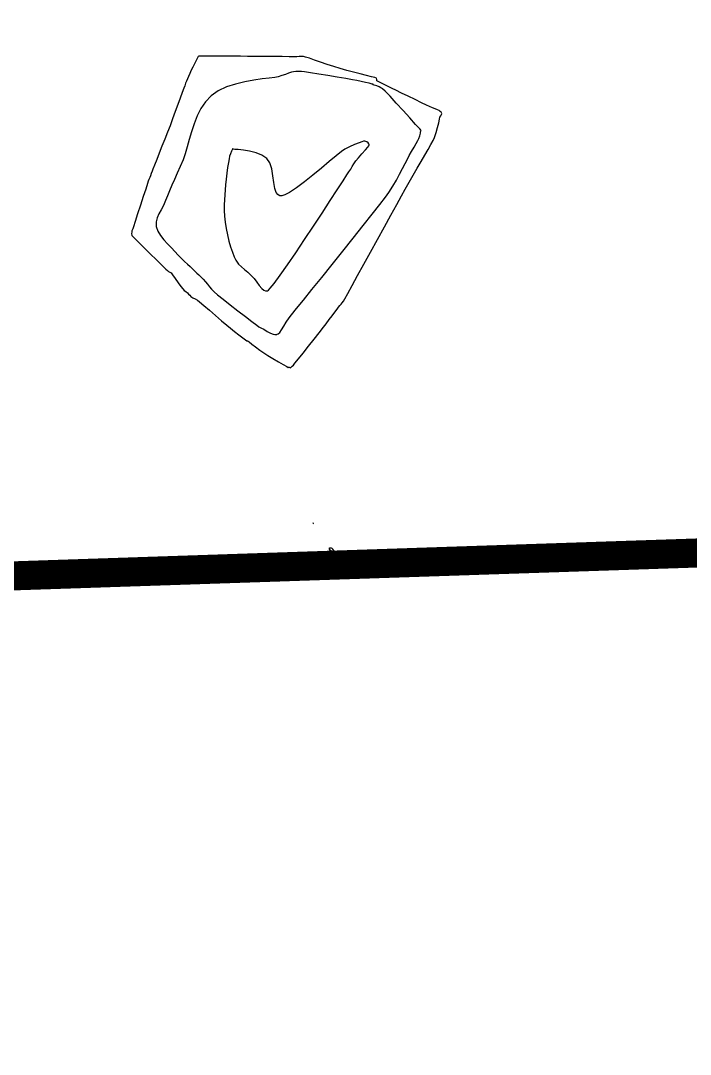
# Model space of a CAD drawing. Header units: metres. Extents: x 729358 to 732680, y 1423022 to 1426117.
# Drawn here: x 731351 to 731439.4, y 1424543.3 to 1424679.8 of the extents above; entities that cross this region are included whole.
import ezdxf

# ---------------------------------------------------------------- set-up
doc = ezdxf.new("R2010")
doc.units = ezdxf.units.M
doc.header["$MEASUREMENT"] = 0
doc.linetypes.add('PHANTOM', pattern=[2.5, 1.25, -0.25, 0.25, -0.25, 0.25, -0.25])
for name, color, linetype in [('36Bound', 6, 'PHANTOM'), ('ACAD_WHA ล่าสุด_พิกัดโครงการ$0$C-TOPO-MAJR', 9, 'Continuous'), ('ACAD_WHA ล่าสุด_พิกัดโครงการ$0$C-TOPO-MINR', 8, 'Continuous')]:
    doc.layers.add(name, color=color, linetype=linetype)

msp = doc.modelspace()

# ---------------------------------------------------------------- linework, layer by layer
at = {"layer": '36Bound', "const_width": 3.84, "flags": 128}
msp.add_lwpolyline([(732033.97, 1425142.5), (732056.28, 1425177.43), (732059.75, 1425182.84), (732054.96, 1425195.58), (732049.46, 1425211.41), (732054.13, 1425233.8), (732038.48, 1425248.17), (731970.82, 1425311.11), (731823.66, 1425415.98), (731753.2, 1425490.22), (731675.22, 1425546.37), (731654.76, 1425545.76), (731503.63, 1425643.29), (731526.9, 1425697.13), (731385.11, 1425783.91), (731330.5, 1425741.53), (731265.31, 1425699.61), (731209.65, 1425530.6), (731208.39, 1425526.78), (731174.51, 1425279.17), (731153.78, 1425073.71), (731169.63, 1424901.84), (731235.88, 1424899.8), (731330.85, 1424934.64), (731331.27, 1424889.12), (731294.07, 1424865.76), (731515.47, 1424768.08), (731513.92, 1424735.5), (731375.24, 1424749.98), (731314.91, 1424742.59), (731311.35, 1424605.16), (731484, 1424610.94), (731478.56, 1424569.27), (731474.98, 1424534.04), (731374.34, 1424529.51), (731340.65, 1424518.34), (731345.5, 1424468.86), (731343.36, 1424440.54), (731340.73, 1424402.91), (731352.65, 1424315.15), (731473.35, 1424267.09), (731502.45, 1424249.93), (731504.38, 1424238.38), (731516.71, 1424230.95), (731524.15, 1424245.12), (731527.87, 1424252.2), (731535.32, 1424266.36), (731542.76, 1424280.53), (731546.48, 1424287.61), (731553.92, 1424301.77), (731536.97, 1424311.46), (731572.9, 1424382.89), (731565.47, 1424383.49), (731585.35, 1424420.24), (731581.34, 1424422.47), (731587.97, 1424448.68), (731592.91, 1424447.87), (731597.04, 1424463.75), (731641.24, 1424440.16), (731648.88, 1424454.39), (731631.44, 1424464.66), (731658.67, 1424523.44), (731615.16, 1424533.98), (731601.34, 1424537), (731613.15, 1424560.55), (731615.37, 1424564.98), (731605.22, 1424569.29), (731612.63, 1424585.14), (731678.43, 1424557.21), (731698.28, 1424595.86), (731719.25, 1424631.42), (731741.47, 1424666.98), (731760.7, 1424701.7), (731779.04, 1424734.74), (731800.86, 1424768.94), (731802.48, 1424771.46), (731823.33, 1424803.83), (731861.36, 1424870.45), (731865.12, 1424875.85), (731926.84, 1425020.53), (731969.3, 1425089.46), (732400.54, 1424837.75), (732440.74, 1424908.75)], close=True, dxfattribs=at)
at = {"layer": 'ACAD_WHA ล่าสุด_พิกัดโครงการ$0$C-TOPO-MAJR', "color": 1, "linetype": 'Continuous', "lineweight": -3, "extrusion": (-1.32336e-07, 8.68819e-08, 1), "elevation": 75}
msp.add_lwpolyline([(731396.4, 1424663.88), (731396.36, 1424663.88), (731396.26, 1424663.87), (731396.04, 1424663.81), (731395.65, 1424663.68), (731395.05, 1424663.44), (731394.41, 1424663.14), (731393.79, 1424662.82), (731393.34, 1424662.5), (731392.63, 1424661.93), (731391.73, 1424661.18), (731390.69, 1424660.31), (731389.57, 1424659.39), (731388.46, 1424658.51), (731387.4, 1424657.72), (731386.46, 1424657.1), (731385.84, 1424656.78), (731385.47, 1424656.66), (731385.28, 1424656.64), (731385.2, 1424656.66), (731385.1, 1424656.7), (731384.93, 1424656.82), (731384.73, 1424657.1), (731384.54, 1424657.61), (731384.39, 1424658.41), (731384.27, 1424659.31), (731384.12, 1424660.21), (731383.87, 1424661), (731383.47, 1424661.61), (731382.84, 1424662.02), (731382.06, 1424662.33), (731381.21, 1424662.55), (731380.39, 1424662.69), (731379.69, 1424662.77), (731379.27, 1424662.8), (731379.08, 1424662.81), (731379.02, 1424662.81), (731379.01, 1424662.82), (731379, 1424662.83), (731378.99, 1424662.88), (731378.98, 1424662.91), (731378.93, 1424662.81), (731378.81, 1424662.55), (731378.67, 1424662.22), (731378.56, 1424661.89), (731378.49, 1424661.56), (731378.4, 1424661.05), (731378.3, 1424660.41), (731378.19, 1424659.67), (731378.1, 1424658.88), (731378.03, 1424658.1), (731377.98, 1424657.45), (731377.92, 1424656.8), (731377.88, 1424656.14), (731377.85, 1424655.45), (731377.85, 1424654.74), (731377.89, 1424653.99), (731377.97, 1424653.19), (731378.1, 1424652.35), (731378.27, 1424651.51), (731378.47, 1424650.69), (731378.69, 1424649.91), (731378.93, 1424649.21), (731379.17, 1424648.61), (731379.41, 1424648.14), (731379.75, 1424647.65), (731380.13, 1424647.26), (731380.53, 1424646.92), (731380.96, 1424646.57), (731381.42, 1424646.15), (731381.8, 1424645.72), (731382.16, 1424645.25), (731382.49, 1424644.8), (731382.82, 1424644.42), (731383.09, 1424644.2), (731383.3, 1424644.11), (731383.44, 1424644.09), (731383.52, 1424644.09), (731383.56, 1424644.11), (731383.68, 1424644.2), (731383.94, 1424644.47), (731384.43, 1424645.09), (731385.24, 1424646.18), (731386.21, 1424647.56), (731387.3, 1424649.15), (731388.46, 1424650.88), (731389.64, 1424652.65), (731390.78, 1424654.39), (731391.85, 1424656.02), (731392.78, 1424657.46), (731393.54, 1424658.62), (731394.06, 1424659.43), (731394.31, 1424659.81), (731394.56, 1424660.2), (731394.76, 1424660.54), (731394.98, 1424660.88), (731395.24, 1424661.26), (731395.58, 1424661.68), (731396.04, 1424662.2), (731396.5, 1424662.72), (731396.8, 1424663.08), (731396.95, 1424663.28), (731396.99, 1424663.38), (731397, 1424663.41), (731396.99, 1424663.45), (731396.95, 1424663.53), (731396.85, 1424663.66), (731396.66, 1424663.79), (731396.4, 1424663.88)], close=True, dxfattribs=at)
at = {"layer": 'ACAD_WHA ล่าสุด_พิกัดโครงการ$0$C-TOPO-MINR', "color": 8, "linetype": 'Continuous', "lineweight": -3, "extrusion": (-1.32336e-07, 8.68819e-08, 1)}
for points, elevation in [([(731367.96, 1424658.91), (731367.95, 1424658.88), (731367.92, 1424658.81), (731367.88, 1424658.72), (731367.83, 1424658.58), (731367.73, 1424658.27), (731367.49, 1424657.55), (731367.17, 1424656.55), (731366.8, 1424655.41), (731366.43, 1424654.27), (731366.11, 1424653.28), (731365.87, 1424652.57), (731365.78, 1424652.28), (731365.72, 1424652.13), (731365.68, 1424652.02), (731365.67, 1424651.94), (731365.66, 1424651.85), (731365.63, 1424651.68), (731365.66, 1424651.44), (731365.84, 1424651.23), (731366.28, 1424650.78), (731366.89, 1424650.18), (731367.57, 1424649.51), (731368.23, 1424648.86), (731368.78, 1424648.33), (731369.12, 1424647.99), (731369.5, 1424647.62), (731369.85, 1424647.26), (731370.15, 1424646.96), (731370.35, 1424646.78), (731370.52, 1424646.67), (731370.68, 1424646.59), (731370.84, 1424646.48), (731371.05, 1424646.22), (731371.39, 1424645.73), (731371.79, 1424645.16), (731372.15, 1424644.66), (731372.38, 1424644.37), (731372.59, 1424644.17), (731372.79, 1424644.02), (731372.99, 1424643.86), (731373.16, 1424643.68), (731373.3, 1424643.52), (731373.47, 1424643.35), (731373.72, 1424643.2), (731374, 1424643.06), (731374.31, 1424642.88), (731374.61, 1424642.64), (731375.17, 1424642.16), (731375.9, 1424641.54), (731376.71, 1424640.84), (731377.5, 1424640.15), (731378.19, 1424639.57), (731378.68, 1424639.16), (731379.23, 1424638.73), (731379.79, 1424638.3), (731380.31, 1424637.91), (731380.68, 1424637.64), (731380.83, 1424637.52), (731380.92, 1424637.49), (731381, 1424637.46), (731381.14, 1424637.35), (731381.5, 1424637.07), (731381.98, 1424636.7), (731382.54, 1424636.29), (731383.08, 1424635.91), (731383.62, 1424635.57), (731384.29, 1424635.16), (731385, 1424634.74), (731385.63, 1424634.37), (731386.1, 1424634.1), (731386.29, 1424634), (731386.37, 1424634.01), (731386.44, 1424634.03), (731386.5, 1424633.98), (731386.56, 1424633.93), (731386.65, 1424633.99), (731386.81, 1424634.14), (731386.99, 1424634.3), (731387.19, 1424634.55), (731387.64, 1424635.11), (731388.26, 1424635.88), (731388.97, 1424636.78), (731389.71, 1424637.71), (731390.39, 1424638.58), (731390.96, 1424639.3), (731391.33, 1424639.77), (731391.73, 1424640.3), (731392.12, 1424640.82), (731392.47, 1424641.29), (731392.76, 1424641.68), (731392.96, 1424641.95), (731393.13, 1424642.16), (731393.29, 1424642.34), (731393.43, 1424642.52), (731393.59, 1424642.74), (731393.77, 1424643.05), (731394.17, 1424643.76), (731394.74, 1424644.81), (731395.46, 1424646.12), (731396.29, 1424647.61), (731397.17, 1424649.23), (731398.09, 1424650.9), (731399, 1424652.55), (731399.85, 1424654.11), (731400.62, 1424655.51), (731401.26, 1424656.67), (731401.74, 1424657.53), (731402.27, 1424658.46), (731402.81, 1424659.39), (731403.34, 1424660.31), (731403.86, 1424661.19), (731404.34, 1424662.02), (731404.78, 1424662.77), (731405.15, 1424663.43), (731405.44, 1424663.98), (731405.63, 1424664.38), (731405.85, 1424665.02), (731406.03, 1424665.69), (731406.17, 1424666.3), (731406.27, 1424666.77), (731406.33, 1424667.03), (731406.43, 1424667.22), (731406.53, 1424667.39), (731406.56, 1424667.55), (731406.49, 1424667.69), (731406.37, 1424667.8), (731406.22, 1424667.91), (731406.02, 1424668.01), (731405.71, 1424668.14), (731405.34, 1424668.29), (731404.95, 1424668.45), (731404.56, 1424668.64), (731403.89, 1424668.96), (731403.04, 1424669.37), (731402.13, 1424669.81), (731401.25, 1424670.24), (731400.5, 1424670.61), (731400.01, 1424670.85), (731399.5, 1424671.1), (731398.98, 1424671.36), (731398.52, 1424671.59), (731398.17, 1424671.77), (731398.02, 1424671.87), (731397.98, 1424672.04), (731397.94, 1424672.2), (731397.75, 1424672.27), (731397.29, 1424672.39), (731396.63, 1424672.56), (731395.82, 1424672.76), (731394.93, 1424672.99), (731394.02, 1424673.23), (731393.17, 1424673.47), (731392.32, 1424673.73), (731391.44, 1424674.02), (731390.57, 1424674.32), (731389.77, 1424674.6), (731389.1, 1424674.83), (731388.59, 1424674.99), (731388.31, 1424675.07), (731388.01, 1424675.08), (731387.73, 1424675.06), (731387.42, 1424675.04), (731387.09, 1424675.04), (731386.42, 1424675.04), (731385.5, 1424675.05), (731384.4, 1424675.06), (731383.22, 1424675.07), (731382.04, 1424675.08), (731380.94, 1424675.08), (731380, 1424675.09), (731379.01, 1424675.09), (731377.95, 1424675.1), (731376.92, 1424675.1), (731375.98, 1424675.1), (731375.21, 1424675.1), (731374.69, 1424675.1), (731374.5, 1424675.1), (731374.42, 1424675.07), (731374.37, 1424674.97), (731374.23, 1424674.7), (731374.06, 1424674.36), (731373.88, 1424674.02), (731373.71, 1424673.66), (731373.51, 1424673.25), (731373.31, 1424672.83), (731373.13, 1424672.44), (731372.99, 1424672.11), (731372.88, 1424671.82), (731372.76, 1424671.53), (731372.64, 1424671.2), (731372.51, 1424670.86), (731372.31, 1424670.3), (731372.05, 1424669.57), (731371.74, 1424668.72), (731371.4, 1424667.8), (731371.05, 1424666.85), (731370.7, 1424665.92), (731370.38, 1424665.08), (731370.02, 1424664.16), (731369.64, 1424663.21), (731369.28, 1424662.28), (731368.94, 1424661.44), (731368.66, 1424660.73), (731368.45, 1424660.2), (731368.33, 1424659.92), (731368.22, 1424659.61), (731368.11, 1424659.32), (731368.02, 1424659.07), (731367.96, 1424658.91)], 77), ([(731398.77, 1424670.79), (731398.7, 1424670.84), (731398.55, 1424670.93), (731398.31, 1424671.04), (731397.98, 1424671.17), (731397.65, 1424671.29), (731397.51, 1424671.33), (731397.52, 1424671.39), (731397.38, 1424671.42), (731397.01, 1424671.52), (731396.49, 1424671.65), (731395.92, 1424671.78), (731395.36, 1424671.9), (731394.81, 1424672), (731393.91, 1424672.16), (731392.78, 1424672.34), (731391.55, 1424672.55), (731390.33, 1424672.74), (731389.26, 1424672.91), (731388.47, 1424673.03), (731388.07, 1424673.08), (731387.79, 1424673.1), (731387.54, 1424673.1), (731387.3, 1424673.09), (731387.02, 1424673.05), (731386.73, 1424672.98), (731386.36, 1424672.86), (731385.93, 1424672.7), (731385.46, 1424672.54), (731384.97, 1424672.37), (731384.53, 1424672.29), (731383.8, 1424672.21), (731382.86, 1424672.1), (731381.76, 1424671.94), (731380.56, 1424671.73), (731379.34, 1424671.43), (731378.15, 1424671.04), (731377.06, 1424670.53), (731376.13, 1424669.88), (731375.38, 1424669.09), (731374.77, 1424668.19), (731374.27, 1424667.21), (731373.87, 1424666.17), (731373.53, 1424665.12), (731373.24, 1424664.09), (731372.98, 1424663.11), (731372.71, 1424662.21), (731372.42, 1424661.42), (731372.02, 1424660.52), (731371.65, 1424659.65), (731371.28, 1424658.83), (731370.95, 1424658.05), (731370.63, 1424657.32), (731370.35, 1424656.65), (731370.11, 1424656.04), (731369.82, 1424655.4), (731369.52, 1424654.83), (731369.23, 1424654.29), (731369.01, 1424653.76), (731368.88, 1424653.21), (731368.89, 1424652.61), (731369.08, 1424651.99), (731369.43, 1424651.4), (731369.87, 1424650.84), (731370.38, 1424650.31), (731370.89, 1424649.79), (731371.35, 1424649.3), (731371.78, 1424648.83), (731372.2, 1424648.39), (731372.61, 1424648), (731373, 1424647.64), (731373.35, 1424647.31), (731373.66, 1424647.01), (731373.97, 1424646.71), (731374.24, 1424646.45), (731374.5, 1424646.21), (731374.77, 1424645.94), (731375.07, 1424645.63), (731375.37, 1424645.3), (731375.64, 1424644.97), (731375.9, 1424644.65), (731376.19, 1424644.31), (731376.54, 1424643.96), (731376.97, 1424643.59), (731377.71, 1424643), (731378.64, 1424642.27), (731379.66, 1424641.48), (731380.66, 1424640.71), (731381.52, 1424640.05), (731382.16, 1424639.57), (731382.44, 1424639.36), (731382.62, 1424639.26), (731382.79, 1424639.18), (731382.98, 1424639.09), (731383.2, 1424638.96), (731383.54, 1424638.74), (731383.95, 1424638.51), (731384.3, 1424638.38), (731384.55, 1424638.33), (731384.71, 1424638.33), (731384.78, 1424638.35), (731384.85, 1424638.37), (731384.99, 1424638.45), (731385.18, 1424638.62), (731385.42, 1424638.94), (731385.72, 1424639.43), (731386.04, 1424639.98), (731386.41, 1424640.52), (731386.74, 1424640.94), (731387.4, 1424641.76), (731388.32, 1424642.89), (731389.44, 1424644.29), (731390.72, 1424645.88), (731392.09, 1424647.58), (731393.5, 1424649.34), (731394.89, 1424651.08), (731396.21, 1424652.73), (731397.4, 1424654.23), (731398.4, 1424655.51), (731399.15, 1424656.5), (731399.6, 1424657.12), (731400.11, 1424657.92), (731400.58, 1424658.73), (731401.01, 1424659.52), (731401.4, 1424660.27), (731401.74, 1424660.94), (731402.03, 1424661.52), (731402.28, 1424661.98), (731402.59, 1424662.53), (731402.91, 1424663.07), (731403.19, 1424663.56), (731403.42, 1424663.96), (731403.55, 1424664.23), (731403.67, 1424664.59), (731403.75, 1424664.93), (731403.78, 1424665.1), (731403.83, 1424665.19), (731403.86, 1424665.27), (731403.66, 1424665.5), (731403.12, 1424666.1), (731402.36, 1424666.95), (731401.47, 1424667.93), (731400.57, 1424668.92), (731399.75, 1424669.81), (731399.11, 1424670.47), (731398.77, 1424670.79)], 76), ([(731389.59, 1424613.43), (731389.59, 1424613.43), (731389.58, 1424613.41), (731389.57, 1424613.4), (731389.64, 1424613.39), (731389.59, 1424613.43)], 79), ([(731392.02, 1424610.12), (731392.02, 1424610.12), (731392, 1424610.12), (731391.95, 1424610.13), (731391.9, 1424610.13), (731391.77, 1424610.11), (731391.65, 1424610.06), (731391.77, 1424609.95), (731392.05, 1424609.74), (731392.34, 1424609.54), (731392.5, 1424609.48), (731392.45, 1424609.63), (731392.29, 1424609.85), (731392.18, 1424609.99), (731392.09, 1424610.08), (731392.03, 1424610.13), (731392.02, 1424610.12)], 78)]:
    msp.add_lwpolyline(points, close=True, dxfattribs=dict(at, elevation=elevation))

doc.saveas('drawing.dxf')
